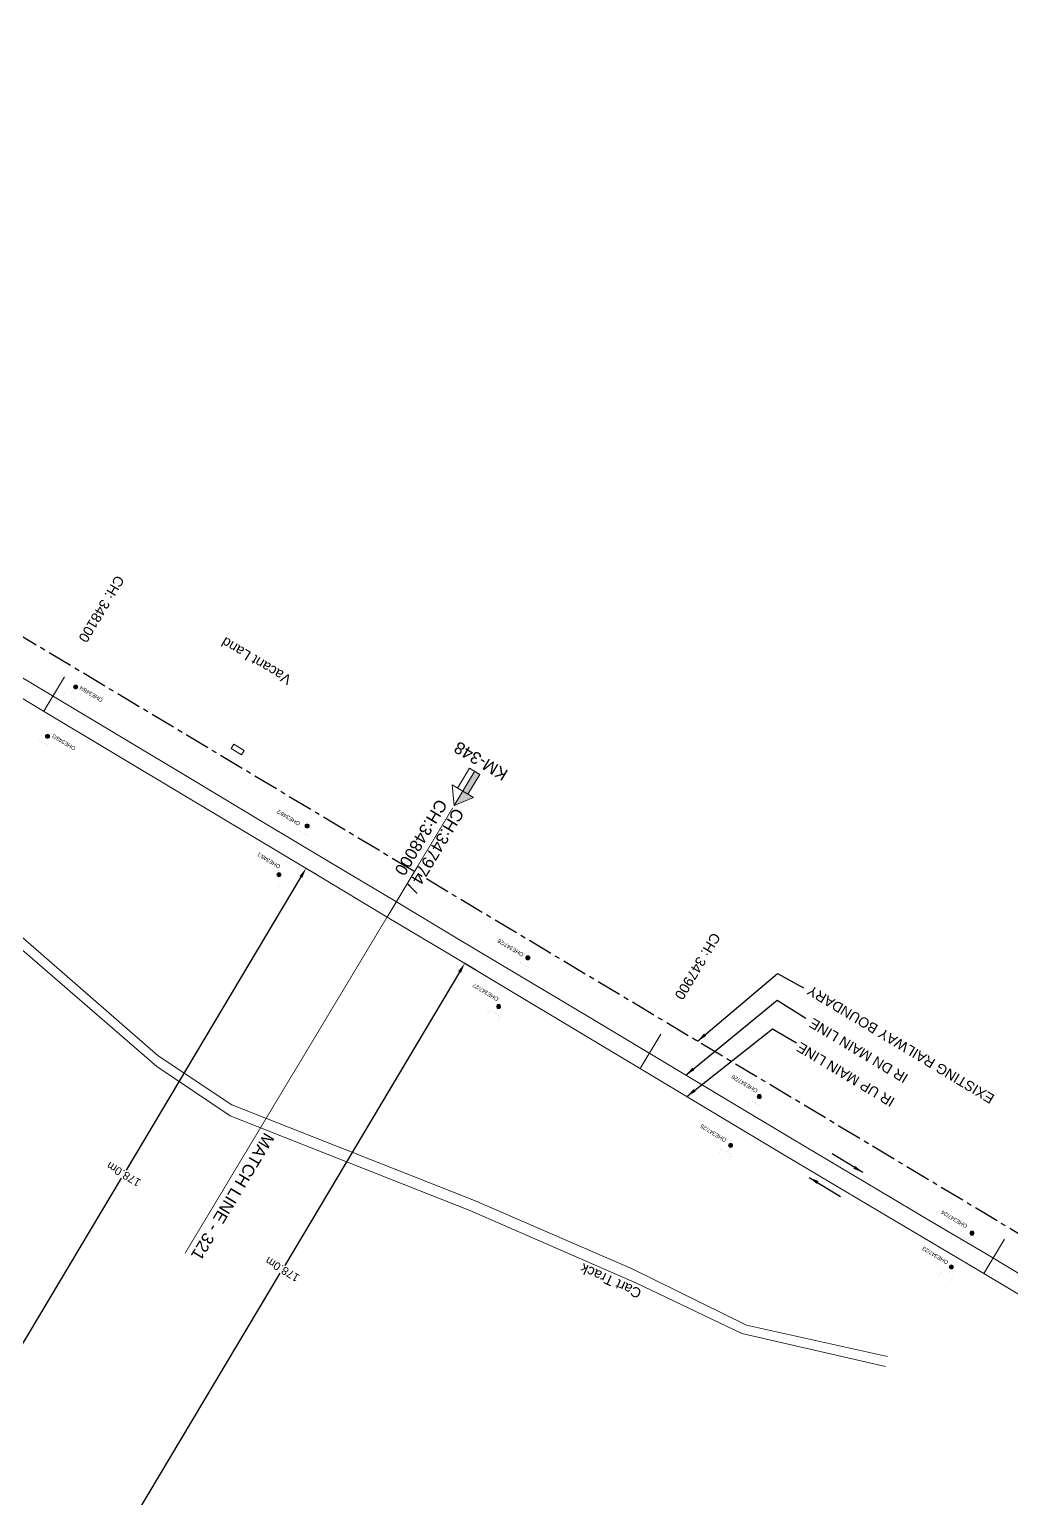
# Model space of a CAD drawing. Header units: metres. Extents: x 593168 to 611286, y 3401475 to 3412398.
# Drawn here: x 604331.4 to 604577, y 3405470.9 to 3405838 of the extents above; entities that cross this region are included whole.
import ezdxf
from ezdxf.enums import TextEntityAlignment as Align

# ---------------------------------------------------------------- set-up
doc = ezdxf.new("R2010")
doc.units = ezdxf.units.M
doc.header["$MEASUREMENT"] = 0
doc.linetypes.add('CENTER', pattern=[2, 1.25, -0.25, 0.25, -0.25])
doc.linetypes.add('PHANTOM2', pattern=[1.25, 0.625, -0.125, 0.125, -0.125, 0.125, -0.125])
doc.layers.get('Defpoints').update_dxf_attribs({"lineweight": 0})
for name, color, linetype, lineweight in [('Building Under Cons.', 251, 'Continuous', 0), ('Cart Track', 34, 'Continuous', 0), ('DFCC BOUNDARY', 6, 'CENTER', 0), ('Existing IR Chainage', 7, 'Continuous', 0), ('Existing IR Track', 143, 'Continuous', 0), ('KM STONE', 7, 'Continuous', 0), ('OHE MAST', 8, 'Continuous', 0), ('OHE MAST TEXT', 8, 'Continuous', 0), ('Side Details', 251, 'Continuous', 0)]:
    doc.layers.add(name, color=color, linetype=linetype, lineweight=lineweight)
doc.layers.add('Existing Railway Boundary', color=7, linetype='CENTER')
doc.layers.add('MATCH LINE', color=7, linetype='Continuous')
doc.styles.get("Standard").update_dxf_attribs({"font": 'arial_0.ttf'})
doc.styles.add('Style-Arial', font='arial_0.ttf')
doc.dimstyles.new('ISO-25', dxfattribs={"dimtxt": 2.5, "dimasz": 2.5, "dimexe": 1.25, "dimexo": 0.625, "dimtad": 1, "dimtxsty": 'Standard', "dimcen": 2.5, "dimadec": 0, "dimazin": 0, "dimtfac": 1, "dimtmove": 0, "dimatfit": 3, "dimfxl": 1, "dimarcsym": 0})
doc.dimstyles.get("Standard").update_dxf_attribs({"dimtxt": 0.18, "dimasz": 0.18, "dimexe": 0.18, "dimexo": 0.0625, "dimgap": 0.09, "dimtad": 0, "dimtih": 1, "dimtoh": 1, "dimdec": 4, "dimzin": 0, "dimdsep": 46, "dimtxsty": 'Standard', "dimcen": 0.09, "dimadec": 0, "dimazin": 0, "dimtfac": 1, "dimtdec": 4, "dimtofl": 0, "dimtmove": 0, "dimatfit": 3, "dimfxl": 1, "dimtolj": 1, "dimtzin": 0, "dimarcsym": 0})

# ---------------------------------------------------------------- blocks, each defined once
blk = doc.blocks.new('KM POST PLAN')
h = blk.add_hatch(color=256)
h.dxf.hatch_style = 1
h.paths.add_polyline_path([(0, -8.47), (-3, -8.47), (-3, -20), (0, -20)])
h.paths.add_polyline_path([(0, -8.47), (0, 0), (-6.25, -8.47)])
for points in [[(0, 0), (-6.25, -8.47), (6.25, -8.47)], [(0, 0), (0, -20)], [(0, 0), (6.25, -8.47)], [(3, -8.47), (3, -20), (-3, -20), (-3, -8.47)]]:
    blk.add_lwpolyline(points)
at = {"style": 'Style-Arial'}
blk.add_attdef('KM-POST', text='', height=6, dxfattribs=at).set_placement((0, -26, -263.95), align=Align.MIDDLE_CENTER)
blk = doc.blocks.new('OHE MAST')
h = blk.add_hatch(color=256)
h.dxf.hatch_style = 1
edge = h.paths.add_edge_path()
edge.add_arc((0, 0), 0.514, 0, 360)
at = {"const_width": 0.01}
for points in [[(1.5, 3.5), (1.5, 2), (-1.5, 2), (-1.5, 3.5)], [(0, 2), (0, 0)]]:
    blk.add_lwpolyline(points, dxfattribs=at)
blk.add_circle((0, 0), 0.514)
blk = doc.blocks.new('*D86')
at = {"layer": 'Defpoints', "color": 0, "linetype": 'ByBlock', "ltscale": 5, "transparency": 16777216}
for p in [(604443.11, 3405602.92), (604349.09, 3405451.74), (604351.95, 3405450.03)]:
    blk.add_point(p, dxfattribs=at)
at = {"layer": 'DFCC BOUNDARY', "color": 0, "linetype": 'ByBlock', "lineweight": -2, "ltscale": 5, "transparency": 16777216}
for p, q in [((604443, 3405602.98), (604440.14, 3405604.69)), ((604438.96, 3405602.48), (604395.25, 3405529.17)), ((604350.37, 3405453.88), (604394.08, 3405527.2)), ((604351.84, 3405450.09), (604348.98, 3405451.8))]:
    blk.add_line(p, q, dxfattribs=at)
at = {"layer": 'DFCC BOUNDARY', "color": 0, "linetype": 'ByBlock', "ltscale": 5, "transparency": 16777216}
for points in [[(604438.61, 3405602.69), (604439.32, 3405602.26), (604440.24, 3405604.63)], [(604350.01, 3405454.1), (604350.73, 3405453.67), (604349.09, 3405451.74)]]:
    blk.add_solid(points, dxfattribs=at)
at = {"layer": 'DFCC BOUNDARY', "color": 0, "linetype": 'ByBlock', "ltscale": 5, "transparency": 16777216, "insert": (604394.67, 3405528.18), "char_height": 2, "attachment_point": 5, "rotation": 149, "style": 'Style-Arial'}
blk.add_mtext('\\A1;178.0m', dxfattribs=at)
blk = doc.blocks.new('TerminatorOpen_0.5')
at = {"color": 0, "linetype": 'ByBlock', "lineweight": -2}
for q in [(-1, 0.25), (-1, 0), (-1, -0.25)]:
    blk.add_line((0, 0), q, dxfattribs=at)
blk = doc.blocks.new('*D87')
at = {"layer": 'Defpoints', "color": 0, "linetype": 'ByBlock', "ltscale": 5, "transparency": 16777216}
for p in [(604403.45, 3405626.69), (604309.43, 3405475.51), (604312.29, 3405473.8)]:
    blk.add_point(p, dxfattribs=at)
at = {"layer": 'DFCC BOUNDARY', "color": 0, "linetype": 'ByBlock', "lineweight": -2, "ltscale": 5, "transparency": 16777216}
for p, q in [((604399.3, 3405626.25), (604355.59, 3405552.94)), ((604403.34, 3405626.76), (604400.48, 3405628.46)), ((604310.71, 3405477.66), (604354.42, 3405550.97)), ((604312.18, 3405473.87), (604309.32, 3405475.58))]:
    blk.add_line(p, q, dxfattribs=at)
at = {"layer": 'DFCC BOUNDARY', "color": 0, "linetype": 'ByBlock', "ltscale": 5, "transparency": 16777216}
for points in [[(604398.95, 3405626.47), (604399.66, 3405626.04), (604400.58, 3405628.4)], [(604310.35, 3405477.87), (604311.07, 3405477.45), (604309.43, 3405475.51)]]:
    blk.add_solid(points, dxfattribs=at)
at = {"layer": 'DFCC BOUNDARY', "color": 0, "linetype": 'ByBlock', "ltscale": 5, "transparency": 16777216, "insert": (604355.01, 3405551.96), "char_height": 2, "attachment_point": 5, "rotation": 149, "style": 'Style-Arial'}
blk.add_mtext('\\A1;178.0m', dxfattribs=at)

msp = doc.modelspace()

# ---------------------------------------------------------------- linework, layer by layer
at = {"layer": 'Building Under Cons.'}
msp.add_polyline3d([(604382.5074, 3405659.4173, 263.17), (604385.089, 3405657.8326, 263.173), (604384.4343, 3405656.7647, 263.174), (604381.8527, 3405658.3494, 263.171)], close=True, dxfattribs=at)
at = {"layer": 'Cart Track'}
for points in [[(604545.4044, 3405503.8979, 260.7547), (604509.5312, 3405512.153, 260.8717), (604483.2102, 3405524.7486, 261.2975), (604441.5352, 3405542.8579, 262.3032), (604381.6025, 3405566.5421, 263.117), (604363.2818, 3405578.8752, 262.4712), (604325.3895, 3405611.7114, 261.5895), (604296.8753, 3405640.9319, 261.1446), (604291.1033, 3405649.5498, 261.0246), (604277.8174, 3405659.8431, 260.7547), (604247.2822, 3405678.9638, 260.6907), (604205.2079, 3405709.1453, 260.5128), (604168.2946, 3405731.8811, 260.3798), (604127.1599, 3405756.6908, 260.4008), (604094.0189, 3405780.0509, 260.3498), (604062.4645, 3405806.8636, 260.3578)], [(604064.0226, 3405809.3111, 260.4088), (604095.2491, 3405782.1514, 260.3668), (604128.6389, 3405759.253, 260.3418), (604170.1586, 3405734.3531, 260.3768), (604206.7465, 3405711.0782, 260.5248), (604249.0508, 3405682.1242, 260.6897), (604279.4324, 3405662.1976, 260.7417), (604292.6877, 3405651.4492, 260.9506), (604298.5994, 3405642.6455, 261.2226), (604327.2275, 3405613.274, 261.5405), (604363.6365, 3405581.5538, 262.4412), (604382.0183, 3405569.2807, 263.084), (604442.6861, 3405545.3603, 262.2912), (604482.1108, 3405528.3443, 261.2715), (604510.6998, 3405514.2386, 260.8867), (604545.9159, 3405506.3952, 260.7447)]]:
    msp.add_polyline3d(points, dxfattribs=at)
at = {"layer": 'Existing IR Chainage', "color": 7, "linetype": 'Continuous', "lineweight": 13, "flags": 128}
for points in [[(604340.2205, 3405676.2088), (604335.0795, 3405667.6315)], [(604428.5853, 3405629.0753), (604420.8528, 3405616.222)], [(604428.5853, 3405629.0753), (604420.8528, 3405616.222)], [(604489.2486, 3405586.9292), (604484.1068, 3405578.3524)], [(604575.1554, 3405535.7342), (604570.0094, 3405527.1598)]]:
    msp.add_lwpolyline(points, dxfattribs=at)
at = {"layer": 'Existing IR Track', "flags": 128}
for points in [[(604589.7118, 3405520.5841), (604570.5872, 3405532.0366), (604557.1469, 3405539.976), (604543.6566, 3405547.9449), (604522.1427, 3405560.7861), (604506.1013, 3405570.3873), (604489.8816, 3405580.0953), (604471.498, 3405591.0898), (604453.1687, 3405602.0519), (604438.1424, 3405611.0408), (604423.1665, 3405619.9995), (604406.1201, 3405630.2155), (604389.9738, 3405639.8803), (604372.1277, 3405650.5604), (604354.4301, 3405661.1518), (604337.2033, 3405671.4782), (604320.0287, 3405681.7732)], [(604587.4009, 3405516.7223), (604568.3945, 3405528.129), (604554.8501, 3405536.1368), (604541.3808, 3405544.1001), (604519.7571, 3405557.0015), (604503.8069, 3405566.553), (604487.7339, 3405576.178), (604469.2173, 3405587.2786), (604450.7227, 3405598.366), (604435.871, 3405607.2441), (604420.8633, 3405616.2157), (604403.862, 3405626.4436), (604369.8745, 3405646.7974), (604352.2291, 3405657.3525), (604334.9487, 3405667.7098), (604317.5507, 3405678.1376)]]:
    msp.add_lwpolyline(points, dxfattribs=at)
at = {"layer": 'Existing Railway Boundary', "ltscale": 5}
msp.add_lwpolyline([(604659.1105, 3405488.9196), (604078.9713, 3405836.4599), (604053.7197, 3405852.8891), (604008.7617, 3405879.07), (603965.992, 3405903.6866), (603879.3631, 3405955.5229), (603819.4348, 3405990.9528), (603774.7746, 3406017.0313), (603733.1508, 3406042.3903), (603560.5086, 3406145.88), (603432.2214, 3406222.5824), (603260.3606, 3406325.2533), (603217.2858, 3406350.9488), (603149.6048, 3406392.0932), (603105.6815, 3406417.8676), (603069.1801, 3406440.6415), (603025.1915, 3406466.172), (602981.7573, 3406492.1818), (602834.6145, 3406580.8964), (602723.556, 3406647.6315), (602240.837, 3406937.0674)], dxfattribs=at)
at = {"layer": 'MATCH LINE', "linetype": 'PHANTOM2', "ltscale": 15, "const_width": 0.2}
msp.add_lwpolyline([(604437.2547, 3405643.5057), (604370.317, 3405532.1453)], dxfattribs=at)

# ---------------------------------------------------------------- block references
at = {"layer": 'KM STONE', "xscale": 0.5, "yscale": 0.5, "zscale": 0.5, "rotation": 148.9903102435466}
msp.add_blockref('KM POST PLAN', (604437.585, 3405644.0553), dxfattribs=at).add_auto_attribs({'KM-POST': 'KM-348'})
at = {"layer": 'OHE MAST', "rotation": 149.0208306544456}
for p in [(604343.0106, 3405673.709), (604335.9581, 3405661.3856), (604400.8708, 3405638.9755), (604393.8158, 3405626.8091), (604456.0426, 3405606.0343), (604448.7152, 3405593.8603), (604513.8841, 3405571.3654), (604506.7202, 3405559.1478), (604567.0463, 3405537.2267), (604561.89, 3405528.7815)]:
    msp.add_blockref('OHE MAST', p, dxfattribs=at)

# ---------------------------------------------------------------- texts
at = {"layer": 'Cart Track'}
msp.add_text('Cart Track', height=2.5, rotation=155.620121, dxfattribs=at).set_placement((604484.7066, 3405523.0538, 156.3202))
at = {"layer": 'Existing IR Chainage', "color": 7, "lineweight": 0, "attachment_point": 6, "style": 'Style-Arial'}
for s, insert, char_height, rotation, line_spacing_factor in [('CH: 348100', (604344.6467, 3405685.2145), 2.5, 239.062841, 0.60036), ('CH:348000', (604423.8542, 3405627.0393, 8041.4461), 3, 238.968935, 0.6003), ('CH:347974 /', (604426.8342, 3405622.8246, 8041.4461), 3, 238.968935, 0.6003), ('CH: 347900', (604493.6757, 3405595.9345), 2.5, 239.057437, 0.60036)]:
    msp.add_mtext(s, dxfattribs=dict(at, insert=insert, char_height=char_height, rotation=rotation, line_spacing_factor=line_spacing_factor))
at = {"layer": 'Existing IR Track', "color": 7, "lineweight": -3}
for s, p in [('IR DN MAIN LINE', (604526.7421, 3405590.0224)), ('IR UP MAIN LINE', (604523.5835, 3405584.0085))]:
    msp.add_text(s, height=2.5, rotation=149, dxfattribs=at).set_placement(p, align=Align.MIDDLE_RIGHT)
at = {"layer": 'Existing Railway Boundary', "linetype": 'Continuous', "ltscale": 5}
msp.add_text('EXISTING RAILWAY BOUNDARY', height=2.5, rotation=149, dxfattribs=at).set_placement((604526.8491, 3405599.2545, 613.7163), align=Align.RIGHT)
at = {"layer": 'MATCH LINE', "linetype": 'Continuous'}
msp.add_text('MATCH LINE - 321', height=3, rotation=239.034667, dxfattribs=at).set_placement((604390.2484, 3405562.5928, 8041.4461))
at = {"layer": 'OHE MAST TEXT'}
for s, p in [('OHE348/4', (604349.9089, 3405670.7191, 265.351)), ('OHE348/3', (604343.0966, 3405658.6365, 265.235)), ('OHE348/2', (604399.2104, 3405639.8359, 265.528)), ('OHE348/1', (604394.3057, 3405629.0934, 264.06)), ('OHE347/28', (604455.1079, 3405607.0876, 263.158)), ('OHE347/27', (604448.863, 3405595.9951, 263.501)), ('OHE347/26', (604513.6103, 3405573.0795, 265.188)), ('OHE347/25', (604505.7864, 3405560.7725, 265.587)), ('OHE347/24', (604566.0088, 3405539.245, 262.105)), ('OHE347/23', (604561.2812, 3405530.1916, 261.915))]:
    msp.add_text(s, height=1, rotation=149, dxfattribs=at).set_placement(p)
at = {"layer": 'Side Details'}
msp.add_text('Vacant Land', height=2.5, rotation=149, dxfattribs=at).set_placement((604397.2139, 3405676.2286, 156.3202))

# ---------------------------------------------------------------- dimensions: what is measured, and where the dimension line sits
at = {"layer": 'DFCC BOUNDARY', "linetype": 'ByBlock', "ltscale": 5}
for p1, p2, picture, middle in [((604403.4462, 3405626.6923), (604312.2901, 3405473.8048), '*D87', (604355.0057, 3405551.9552)), ((604443.1073, 3405602.9183), (604351.9512, 3405450.0308), '*D86', (604394.6667, 3405528.1813))]:
    dim = msp.add_aligned_dim(p1=p1, p2=p2, distance=-3.3327, text='178.0m', dimstyle='Standard', override={"dimtxt": 2, "dimasz": 2.5, "dimexe": 0.125, "dimexo": 0.125, "dimgap": 0.125, "dimtad": 1, "dimtih": 0, "dimtoh": 0, "dimdec": 3, "dimzin": 11, "dimpost": ' m', "dimtxsty": 'Style-Arial', "dimsah": 1, "dimadec": 4, "dimazin": 3, "dimtmove": 2, "dimatfit": 1, "dimldrblk": 'TerminatorOpen_0.5', "dimfrac": 2, "dimtzin": 11}, dxfattribs=at)
    dim.commit()
    dim.dimension.update_dxf_attribs({"geometry": picture, "text_midpoint": middle, "text_rotation": 149})

# ---------------------------------------------------------------- leaders
at = {"layer": 'Existing IR Track', "color": 7, "lineweight": -3}
for points, override in [([(604495.5288, 3405576.7153, 1137.655), (604518.3592, 3405595.4375, 1137.655), (604525.5532, 3405590.9879, 1137.655)], {"dimtxt": 3, "dimasz": 2.5, "dimgap": 0.625, "dimtad": 0, "dimdec": 3, "dimzin": 2, "dimtdec": 3}), ([(604495.7704, 3405571.3655, 1137.655), (604517.2242, 3405588.3164, 1137.655), (604523.1697, 3405584.7592, 1137.655)], {"dimtxt": 3, "dimasz": 2.5, "dimgap": 0.625, "dimtad": 0, "dimdec": 3, "dimzin": 2, "dimtdec": 3}), ([(604539.7802, 3405552.3678), (604532.0987, 3405557.0828)], {"dimtxt": 3, "dimasz": 2.5, "dimtad": 0, "dimdec": 3, "dimzin": 2, "dimtdec": 3}), ([(604526.3438, 3405551.1624), (604534.1816, 3405546.4041)], {"dimtxt": 3, "dimasz": 2.5, "dimtad": 0, "dimdec": 3, "dimzin": 2, "dimtdec": 3})]:
    msp.add_leader(points, dimstyle='ISO-25', override=override, dxfattribs=at)
at = {"layer": 'Existing Railway Boundary', "linetype": 'Continuous', "ltscale": 5}
msp.add_leader([(604498.4222, 3405585.1821), (604518.4643, 3405602.0812), (604524.9318, 3405598.5679)], dimstyle='ISO-25', override={"dimtxt": 3, "dimasz": 2.5, "dimgap": 0.625, "dimtad": 0, "dimdec": 3, "dimzin": 2, "dimtdec": 3}, dxfattribs=at)

doc.saveas('drawing.dxf')
